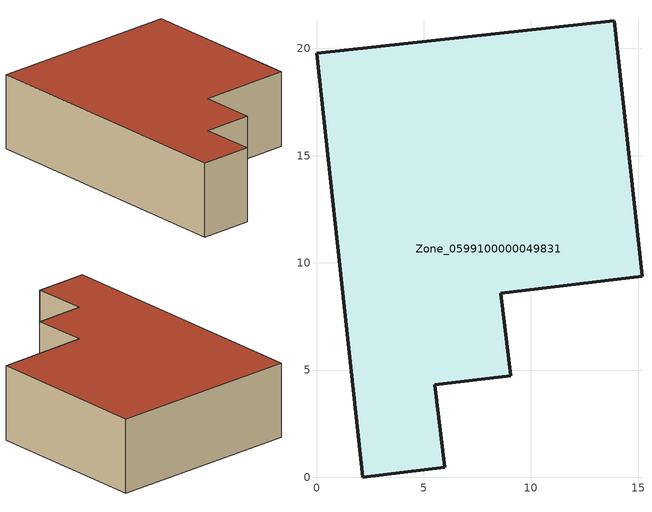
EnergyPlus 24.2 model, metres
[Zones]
Zone_0599100000049831
 floor ground (C_G): 0,19.77 13.88,21.29 15.18,9.38 8.59,8.58 9.06,4.73 5.51,4.3 5.98,0.46 2.15,0 z0
 wall outside (C_F): 9.06,4.73 8.59,8.58 15.18,9.38 13.88,21.29 0,19.77 2.15,0 5.98,0.46 5.51,4.3 9.06,4.73 z0:5.41
 roof outside (C_R): 15.18,9.38 13.88,21.29 0,19.77 2.15,0 5.98,0.46 5.51,4.3 9.06,4.73 8.59,8.58 z5.41
[BUILDING]
Pand.0599100000049831: North Axis=0; Terrain=City; Loads Convergence Tolerance Value=0.04; Temperature Convergence Tolerance Value=0.4; Solar Distribution=FullExterior; Maximum Number of Warmup Days=25; Minimum Number of Warmup Days=1
[Site:Location]
Rotterdam.The.Hague.AP_ZH_NLD Design_Conditions: Latitude=51.96; Longitude=4.45; Time Zone=1; Elevation=-4.5
[SITE:GROUNDTEMPERATURE:BUILDINGSURFACE]
18, 18, 18, 18, 18, 18, 18, 18, 18, 18, 18, 18
[MATERIAL] Thermal Absorptance=0.9; Solar Absorptance=0.7; Visible Absorptance=0.7
Name | Roughness | Thickness | Conductivity | Density | Specific Heat
G.D.1965 | MediumSmooth | 0.15 | 1 | 540 | 1210
F.D.1965 | Rough | 0.3 | 0.857143 | 1920 | 840
R.D.1965 | MediumRough | 0.2 | 0.08 | 1500 | 1000
[CONSTRUCTION]
C_G: G.D.1965
C_F: F.D.1965
C_R: R.D.1965
[ZONE]
Zone_0599100000049831: Type=1; Multiplier=1; Ceiling Height=Autocalculate; Volume=Autocalculate; Floor Area=autocalculate; Part of Total Floor Area=Yes
[ZONEINFILTRATION:DESIGNFLOWRATE]
Infil_Zone_0599100000049831: Zone or ZoneList or Space or SpaceList=Zone_0599100000049831; Schedule=AlwaysOn; Design Flow Rate Calculation Method=Flow/Area; Flow Rate per Floor Area=0.0042; Constant Term Coefficient=1; Temperature Term Coefficient=0; Velocity Term Coefficient=0; Velocity Squared Term Coefficient=0
[HVACTEMPLATE:ZONE:IDEALLOADSAIRSYSTEM]
Zone_0599100000049831: Maximum Heating Supply Air Temperature=50; Minimum Cooling Supply Air Temperature=13; Maximum Heating Supply Air Humidity Ratio=0.0156; Minimum Cooling Supply Air Humidity Ratio=0.0077; Heating Limit=NoLimit; Cooling Limit=NoLimit; Dehumidification Control Type=ConstantSensibleHeatRatio; Cooling Sensible Heat Ratio=0.7; Dehumidification Setpoint=60; Humidification Control Type=None; Humidification Setpoint=30; Outdoor Air Method=None; Outdoor Air Flow Rate per Person=0.00944; Outdoor Air Flow Rate per Zone Floor Area=0; Outdoor Air Flow Rate per Zone=0; Demand Controlled Ventilation Type=None; Outdoor Air Economizer Type=NoEconomizer; Heat Recovery Type=None; Sensible Heat Recovery Effectiveness=0.7; Latent Heat Recovery Effectiveness=0.65
[ZONECONTROL:THERMOSTAT]
ThermostatControl_Zone_0599100000049831: Zone or ZoneList=Zone_0599100000049831; Control Type Schedule=DualSetpointControlType; Control 1=Thermostat_Zone_0599100000049831; Temperature Difference Between Cutout And Setpoint=0
[THERMOSTATSETPOINT:DUALSETPOINT]
Thermostat_Zone_0599100000049831: Heating Setpoint Temperature Schedule=HeatingSetpoint_Zone_0599100000049831; Cooling Setpoint Temperature Schedule=CoolingSetpoint_Zone_0599100000049831
[SCHEDULE:COMPACT]
HeatingSetpoint_Zone_0599100000049831: Through: 12/31, For: AllDays, Until: 24:00, 21
CoolingSetpoint_Zone_0599100000049831: Through: 12/31, For: AllDays, Until: 24:00, 24
DualSetpointControlType: Through: 12/31, For: AllDays, Until: 24:00, 4
AlwaysOn: Through: 12/31, For: AllDays, Until: 24:00, 1
